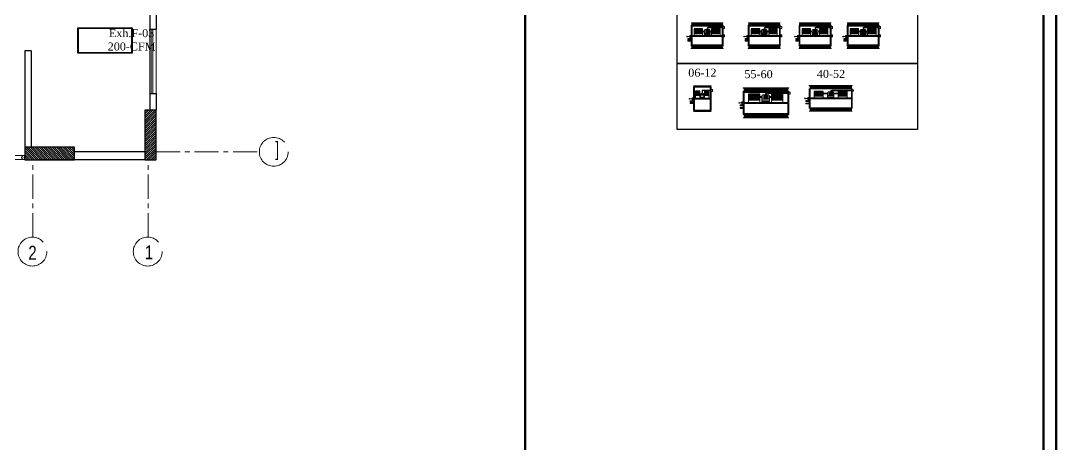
# Model space of a CAD drawing. Extents: x 847 to 949, y 444 to 823.
# Drawn here: x 911.02 to 943.35, y 629.08 to 642.29 of the extents above; entities that cross this region are included whole.
import ezdxf

# ---------------------------------------------------------------- set-up
doc = ezdxf.new("R2010")
doc.units = 0
doc.header["$MEASUREMENT"] = 0
doc.linetypes.add('CENTERX2', pattern=[4, 2.5, -0.5, 0.5, -0.5])
doc.linetypes.add('DASHDOT', pattern=[25.4, 12.7, -6.35, 0, -6.35])
for name, color, linetype in [('01_AC-EQUIP', 206, 'CONTINUOUS'), ('M-DUCT-SA', 5, 'CONTINUOUS'), ('M-EQBMNT', 21, 'CONTINUOUS')]:
    doc.layers.add(name, color=color, linetype=linetype)
for name, color, linetype, lineweight in [('AC-TEXT', 15, 'CONTINUOUS', 30), ('axis', 1, 'CENTERX2', 5), ('Column', 6, 'CONTINUOUS', 25), ('Elevation', 150, 'CONTINUOUS', 18), ('hatch', 252, 'CONTINUOUS', 9), ('txt in circle', 11, 'CONTINUOUS', 13), ('UG-BORDER', 20, 'CONTINUOUS', 80), ('Wall', 5, 'CONTINUOUS', 30), ('WINDOW', 4, 'CONTINUOUS', 5)]:
    doc.layers.add(name, color=color, linetype=linetype, lineweight=lineweight)
doc.styles.add('AC', font='romans.shx', dxfattribs={"height": 0.2})
doc.styles.add('SOSA2', font='SOSA.shx', dxfattribs={"width": 0.8})

# ---------------------------------------------------------------- blocks, each defined once
blk = doc.blocks.new('A$C11ED6BD5')
at = {"layer": 'axis', "color": 0, "ltscale": 0.3}
for p, q in [((0, 0.25), (3.222, 0.25)), ((-3.85, -2.411), (-3.85, 0)), ((-0.25, -2.411), (-0.25, 0))]:
    blk.add_line(p, q, dxfattribs=at)
at = {"layer": 'axis', "color": 0}
for centre in [(3.672, 0.25), (-3.863, -2.861), (-0.263, -2.861)]:
    blk.add_circle(centre, 0.45, dxfattribs=at)
at = {"layer": 'txt in circle', "color": 0, "ltscale": 0.01, "char_height": 0.435, "attachment_point": 5, "style": 'SOSA2'}
for s, insert in [(']', (3.777, 0.278)), ('2', (-3.86, -2.897)), ('1', (-0.222, -2.883))]:
    blk.add_mtext(s, dxfattribs=dict(at, insert=insert))
blk = doc.blocks.new('A$C56630B5C')
at = {"layer": '01_AC-EQUIP', "color": 2, "lineweight": 20}
for p, q in [((0.153, 0.799), (1.153, 0.799)), ((0.153, 0.799), (0.153, 0.796)), ((1.124, 0.796), (0.153, 0.796)), ((0.153, 0.726), (1.153, 0.726)), ((0.153, 0.726), (0.153, 0.723)), ((1.153, 0.723), (0.153, 0.723)), ((0.162, 0.796), (1.153, 0.796)), ((0.162, 0.726), (1.153, 0.726)), ((0.172, 0.793), (0.182, 0.796)), ((0.172, 0.793), (0.182, 0.789)), ((0.172, 0.786), (0.182, 0.789)), ((0.172, 0.786), (0.182, 0.783)), ((0.172, 0.78), (0.182, 0.783)), ((0.172, 0.78), (0.182, 0.777)), ((0.172, 0.774), (0.182, 0.777)), ((0.172, 0.774), (0.182, 0.77)), ((0.172, 0.767), (0.182, 0.77)), ((0.172, 0.767), (0.182, 0.764)), ((0.172, 0.761), (0.182, 0.764)), ((0.172, 0.761), (0.182, 0.758)), ((0.172, 0.755), (0.182, 0.758)), ((0.172, 0.755), (0.182, 0.751)), ((0.172, 0.748), (0.182, 0.751)), ((0.172, 0.748), (0.182, 0.745)), ((0.172, 0.742), (0.182, 0.745)), ((0.172, 0.742), (0.182, 0.739)), ((0.172, 0.736), (0.182, 0.739)), ((0.172, 0.736), (0.182, 0.732)), ((0.172, 0.729), (0.182, 0.732)), ((0.172, 0.729), (0.182, 0.726)), ((0.182, 0.789), (1.124, 0.789)), ((0.182, 0.783), (1.124, 0.783)), ((0.182, 0.777), (1.124, 0.777)), ((0.182, 0.77), (1.124, 0.77)), ((0.182, 0.764), (1.124, 0.764)), ((0.182, 0.758), (1.124, 0.758)), ((0.182, 0.751), (1.124, 0.751)), ((0.182, 0.745), (1.124, 0.745)), ((0.182, 0.739), (1.124, 0.739)), ((0.182, 0.732), (1.124, 0.732)), ((1.134, 0.793), (1.124, 0.796)), ((1.134, 0.793), (1.124, 0.789)), ((1.134, 0.786), (1.124, 0.789)), ((1.134, 0.786), (1.124, 0.783)), ((1.134, 0.78), (1.124, 0.783)), ((1.134, 0.78), (1.124, 0.777)), ((1.134, 0.774), (1.124, 0.777)), ((1.134, 0.774), (1.124, 0.77)), ((1.134, 0.767), (1.124, 0.77)), ((1.134, 0.767), (1.124, 0.764)), ((1.134, 0.761), (1.124, 0.764)), ((1.134, 0.761), (1.124, 0.758)), ((1.134, 0.755), (1.124, 0.758)), ((1.134, 0.755), (1.124, 0.751)), ((1.134, 0.748), (1.124, 0.751)), ((1.134, 0.748), (1.124, 0.745)), ((1.134, 0.742), (1.124, 0.745)), ((1.134, 0.742), (1.124, 0.739)), ((1.134, 0.736), (1.124, 0.739)), ((1.134, 0.736), (1.124, 0.732)), ((1.134, 0.729), (1.124, 0.732)), ((1.134, 0.729), (1.124, 0.726)), ((1.153, 0.796), (1.153, 0.799)), ((1.153, 0.723), (1.153, 0.726)), ((0.153, 0.077), (1.153, 0.077)), ((0.153, 0.077), (0.153, 0.073)), ((1.124, 0.073), (0.153, 0.073)), ((0.153, 0.004), (1.153, 0.004)), ((0.153, 0.004), (0.153, 0)), ((0.162, 0.073), (1.153, 0.073)), ((0.162, 0.004), (1.153, 0.004)), ((0.172, 0.07), (0.182, 0.073)), ((0.172, 0.07), (0.182, 0.067)), ((0.172, 0.064), (0.182, 0.067)), ((0.172, 0.064), (0.182, 0.06)), ((0.172, 0.057), (0.182, 0.06)), ((0.172, 0.057), (0.182, 0.054)), ((0.172, 0.051), (0.182, 0.054)), ((0.172, 0.051), (0.182, 0.048)), ((0.172, 0.045), (0.182, 0.048)), ((0.172, 0.045), (0.182, 0.041)), ((0.172, 0.038), (0.182, 0.041)), ((0.172, 0.038), (0.182, 0.035)), ((0.172, 0.032), (0.182, 0.035)), ((0.172, 0.032), (0.182, 0.029)), ((0.172, 0.026), (0.182, 0.029)), ((0.172, 0.026), (0.182, 0.023)), ((0.172, 0.019), (0.182, 0.023)), ((0.172, 0.019), (0.182, 0.016)), ((0.172, 0.013), (0.182, 0.016)), ((0.172, 0.013), (0.182, 0.01)), ((0.172, 0.007), (0.182, 0.01)), ((0.172, 0.007), (0.182, 0.004)), ((0.182, 0.067), (1.124, 0.067)), ((0.182, 0.06), (1.124, 0.06)), ((0.182, 0.054), (1.124, 0.054)), ((0.182, 0.048), (1.124, 0.048)), ((0.182, 0.041), (1.124, 0.041)), ((0.182, 0.035), (1.124, 0.035)), ((0.182, 0.029), (1.124, 0.029)), ((0.182, 0.023), (1.124, 0.023)), ((0.182, 0.016), (1.124, 0.016)), ((0.182, 0.01), (1.124, 0.01)), ((1.134, 0.07), (1.124, 0.073)), ((1.134, 0.07), (1.124, 0.067)), ((1.134, 0.064), (1.124, 0.067)), ((1.134, 0.064), (1.124, 0.06)), ((1.134, 0.057), (1.124, 0.06)), ((1.134, 0.057), (1.124, 0.054)), ((1.134, 0.051), (1.124, 0.054)), ((1.134, 0.051), (1.124, 0.048)), ((1.134, 0.045), (1.124, 0.048)), ((1.134, 0.045), (1.124, 0.041)), ((1.134, 0.038), (1.124, 0.041)), ((1.134, 0.038), (1.124, 0.035)), ((1.134, 0.032), (1.124, 0.035)), ((1.134, 0.032), (1.124, 0.029)), ((1.134, 0.026), (1.124, 0.029)), ((1.134, 0.026), (1.124, 0.023)), ((1.134, 0.019), (1.124, 0.023)), ((1.134, 0.019), (1.124, 0.016)), ((1.134, 0.013), (1.124, 0.016)), ((1.134, 0.013), (1.124, 0.01)), ((1.134, 0.007), (1.124, 0.01)), ((1.134, 0.007), (1.124, 0.004)), ((1.153, 0.073), (1.153, 0.077)), ((1.153, 0), (1.153, 0.004)), ((1.153, 0), (0.153, 0))]:
    blk.add_line(p, q, dxfattribs=at)
at = {"layer": '01_AC-EQUIP', "color": 1, "lineweight": 20}
for p, q in [((0.153, 0.723), (1.153, 0.723)), ((0.154, 0.709), (0.188, 0.709)), ((0.172, 0.72), (0.172, 0.698)), ((1.123, 0.693), (0.183, 0.693)), ((0.682, 0.663), (1.153, 0.663)), ((0.682, 0.644), (0.682, 0.663)), ((1.153, 0.709), (1.119, 0.709)), ((1.135, 0.72), (1.135, 0.698)), ((1.153, 0.388), (0.153, 0.388)), ((1.123, 0.373), (0.183, 0.373)), ((0.248, 0.403), (0.248, 0.604)), ((0.513, 0.604), (0.248, 0.604)), ((0.513, 0.603), (0.248, 0.603)), ((0.513, 0.601), (0.248, 0.601)), ((0.513, 0.6), (0.248, 0.6)), ((0.513, 0.597), (0.248, 0.597)), ((0.513, 0.595), (0.248, 0.595)), ((0.513, 0.592), (0.248, 0.592)), ((0.513, 0.589), (0.248, 0.589)), ((0.513, 0.586), (0.248, 0.586)), ((0.513, 0.581), (0.248, 0.581)), ((0.513, 0.575), (0.248, 0.575)), ((0.513, 0.569), (0.248, 0.569)), ((0.513, 0.562), (0.248, 0.562)), ((0.513, 0.555), (0.248, 0.555)), ((0.513, 0.547), (0.248, 0.547)), ((0.513, 0.542), (0.248, 0.542)), ((0.513, 0.536), (0.248, 0.536)), ((0.513, 0.528), (0.248, 0.528)), ((0.513, 0.521), (0.248, 0.521)), ((0.513, 0.514), (0.248, 0.514)), ((0.513, 0.502), (0.248, 0.502)), ((0.513, 0.487), (0.248, 0.487)), ((0.513, 0.473), (0.248, 0.473)), ((0.248, 0.454), (0.513, 0.454)), ((0.513, 0.403), (0.513, 0.604)), ((0.513, 0.539), (0.551, 0.539)), ((0.513, 0.52), (0.551, 0.52)), ((0.56, 0.511), (0.56, 0.438)), ((0.56, 0.438), (0.745, 0.438)), ((0.56, 0.427), (0.745, 0.427)), ((0.56, 0.403), (0.56, 0.427)), ((0.714, 0.566), (0.599, 0.566)), ((0.714, 0.546), (0.599, 0.546)), ((0.714, 0.527), (0.599, 0.527)), ((0.714, 0.508), (0.599, 0.508)), ((0.714, 0.488), (0.599, 0.488)), ((0.653, 0.634), (0.653, 0.583)), ((0.672, 0.634), (0.653, 0.634)), ((0.672, 0.634), (0.672, 0.583)), ((0.682, 0.644), (1.153, 0.644)), ((0.745, 0.511), (0.745, 0.438)), ((0.745, 0.403), (0.745, 0.427)), ((0.792, 0.539), (0.755, 0.539)), ((0.792, 0.52), (0.755, 0.52)), ((0.792, 0.403), (0.792, 0.604)), ((0.792, 0.604), (1.058, 0.604)), ((0.792, 0.603), (1.058, 0.603)), ((0.792, 0.601), (1.058, 0.601)), ((0.792, 0.6), (1.058, 0.6)), ((0.792, 0.597), (1.058, 0.597)), ((0.792, 0.595), (1.058, 0.595)), ((0.792, 0.592), (1.058, 0.592)), ((0.792, 0.589), (1.058, 0.589)), ((0.792, 0.586), (1.058, 0.586)), ((0.792, 0.581), (1.058, 0.581)), ((0.792, 0.575), (1.058, 0.575)), ((0.792, 0.569), (1.058, 0.569)), ((0.792, 0.562), (1.058, 0.562)), ((0.792, 0.555), (1.058, 0.555)), ((0.792, 0.547), (1.058, 0.547)), ((0.792, 0.542), (1.058, 0.542)), ((0.792, 0.536), (1.058, 0.536)), ((0.792, 0.528), (1.058, 0.528)), ((0.792, 0.521), (1.058, 0.521)), ((0.792, 0.514), (1.058, 0.514)), ((0.792, 0.502), (1.058, 0.502)), ((0.792, 0.487), (1.058, 0.487)), ((0.792, 0.473), (1.058, 0.473)), ((1.058, 0.454), (0.792, 0.454)), ((1.058, 0.403), (1.058, 0.604)), ((1.153, 0.077), (0.153, 0.077)), ((0.154, 0.094), (0.188, 0.094)), ((0.187, 0.092), (0.156, 0.092)), ((0.171, 0.102), (0.171, 0.082)), ((0.172, 0.083), (0.172, 0.105)), ((1.123, 0.107), (0.183, 0.107)), ((1.153, 0.094), (1.119, 0.094)), ((1.135, 0.083), (1.135, 0.105))]:
    blk.add_line(p, q, dxfattribs=at)
at = {"layer": '01_AC-EQUIP', "color": 4, "lineweight": 20}
blk.add_line((0.025, 0.367), (0.131, 0.367), dxfattribs=at)
at = {"layer": '01_AC-EQUIP', "color": 1, "linetype": 'DASHDOT', "lineweight": 20}
for p, q in [((0.513, 0.547), (0.248, 0.547)), ((0.792, 0.547), (1.058, 0.547))]:
    blk.add_line(p, q, dxfattribs=at)
at = {"layer": '01_AC-EQUIP', "color": 1, "lineweight": 20}
for points in [[(0.153, 0.077), (0.153, 0.723)], [(1.123, 0.403), (0.183, 0.403), (0.183, 0.693)], [(1.123, 0.693), (1.123, 0.663)], [(1.153, 0.726), (1.153, 0.077)], [(0.183, 0.107), (0.183, 0.373)], [(1.123, 0.644), (1.123, 0.403)], [(1.123, 0.373), (1.123, 0.107)]]:
    blk.add_lwpolyline(points, dxfattribs=at)
for points in [[(1.197, 0.62), (1.153, 0.62), (1.153, 0.68), (1.197, 0.68)], [(0.109, 0.398), (0.153, 0.398), (0.153, 0.338), (0.109, 0.338)], [(0.569, 0.548), (0.551, 0.548), (0.551, 0.511), (0.569, 0.511)], [(0.736, 0.548), (0.755, 0.548), (0.755, 0.511), (0.736, 0.511)], [(1.197, 0.418), (1.153, 0.418), (1.153, 0.358), (1.197, 0.358)]]:
    blk.add_lwpolyline(points, close=True, dxfattribs=at)
at = {"layer": '01_AC-EQUIP', "color": 4, "lineweight": 20, "const_width": 0.0252}
blk.add_lwpolyline([(0.027, 0.354, 1), (0.022, 0.379, 1)], format="xyb", close=True, dxfattribs=at)
at = {"layer": '01_AC-EQUIP', "color": 1, "lineweight": 20}
blk.add_lwpolyline([(0.717, 0.583), (0.589, 0.583, 0.414214), (0.569, 0.563), (0.569, 0.496, 0.414214), (0.589, 0.476), (0.717, 0.476, 0.414214), (0.736, 0.496), (0.736, 0.563, 0.414214)], format="xyb", close=True, dxfattribs=at)
at = {"layer": '01_AC-EQUIP', "color": 5, "lineweight": 20}
blk.add_lwpolyline([(0.153, 0.273), (0.153, 0.303), (0.053, 0.303), (0.053, 0.273)], close=True, dxfattribs=at)
at = {"layer": '01_AC-EQUIP', "color": 6, "lineweight": 20}
blk.add_lwpolyline([(0.153, 0.224), (0.153, 0.254), (0.053, 0.254), (0.053, 0.224)], close=True, dxfattribs=at)
at = {"layer": '01_AC-EQUIP', "color": 1, "lineweight": 20}
for centre in [(0.131, 0.367), (1.176, 0.388)]:
    blk.add_circle(centre, 0.00932, dxfattribs=at)
for radius in [0.0291, 0.0097]:
    blk.add_arc((0.682, 0.634), radius, 90.0006, 180.0006, dxfattribs=at)
for centre, major_axis, start_param, end_param in [((0.172, 0.709), (0.0136, 0), -1.570796, 4.712389), ((0.172, 0.709), (0.00775, 0), 3.141593, 9.424778), ((1.135, 0.094), (-0.0136, 0), -1.570796, 4.712389), ((1.135, 0.094), (-0.00775, 0), 3.141593, 9.424778)]:
    blk.add_ellipse(centre, major_axis=major_axis, ratio=0.646018, start_param=start_param, end_param=end_param, dxfattribs=at)
at = {"layer": '01_AC-EQUIP', "color": 1, "lineweight": 20, "extrusion": (0, 0, -1)}
for centre, major_axis, start_param, end_param in [((1.135, 0.709), (-0.0136, 0), -1.570796, 4.712389), ((1.135, 0.709), (-0.00775, 0), 3.141593, 9.424778), ((0.172, 0.094), (0.0136, 0), -1.570796, 4.712389), ((0.171, 0.092), (-0.0124, 0), -1.570796, 4.712389), ((0.172, 0.094), (0.00775, 0), 3.141593, 9.424778), ((0.171, 0.092), (-0.00705, 0), 3.141593, 9.424778)]:
    blk.add_ellipse(centre, major_axis=major_axis, ratio=0.646018, start_param=start_param, end_param=end_param, dxfattribs=at)
at = {"layer": 'M-EQBMNT', "color": 21, "linetype": 'ByBlock', "ltscale": 1.5}
for p, q in [((0.513, 0.604), (0.248, 0.604)), ((0.792, 0.604), (1.058, 0.604))]:
    blk.add_line(p, q, dxfattribs=at)
blk = doc.blocks.new('A$C220E142C')
at = {"layer": '01_AC-EQUIP', "color": 1, "lineweight": 20}
for p, q in [((0.187, 0.745), (0.153, 0.745)), ((0.169, 0.757), (0.169, 0.735)), ((0.427, 0.652), (0.427, 0.568)), ((0.437, 0.652), (0.427, 0.652)), ((0.437, 0.652), (0.437, 0.568)), ((0.441, 0.667), (0.704, 0.667)), ((0.441, 0.657), (0.441, 0.667)), ((0.441, 0.657), (0.704, 0.657)), ((0.706, 0.746), (0.672, 0.746)), ((0.689, 0.757), (0.689, 0.735)), ((0.154, 0.4), (0.704, 0.4)), ((0.184, 0.415), (0.674, 0.415)), ((0.184, 0.385), (0.674, 0.385)), ((0.219, 0.415), (0.219, 0.637)), ((0.355, 0.637), (0.219, 0.637)), ((0.355, 0.636), (0.219, 0.636)), ((0.355, 0.635), (0.219, 0.635)), ((0.355, 0.634), (0.219, 0.634)), ((0.355, 0.633), (0.219, 0.633)), ((0.355, 0.632), (0.219, 0.632)), ((0.355, 0.631), (0.219, 0.631)), ((0.355, 0.629), (0.219, 0.629)), ((0.355, 0.627), (0.219, 0.627)), ((0.355, 0.625), (0.219, 0.625)), ((0.355, 0.622), (0.219, 0.622)), ((0.355, 0.619), (0.219, 0.619)), ((0.355, 0.615), (0.219, 0.615)), ((0.355, 0.611), (0.219, 0.611)), ((0.355, 0.608), (0.219, 0.608)), ((0.355, 0.605), (0.219, 0.605)), ((0.355, 0.602), (0.219, 0.602)), ((0.355, 0.598), (0.219, 0.598)), ((0.355, 0.594), (0.219, 0.594)), ((0.355, 0.59), (0.219, 0.59)), ((0.355, 0.585), (0.219, 0.585)), ((0.355, 0.577), (0.219, 0.577)), ((0.355, 0.57), (0.219, 0.57)), ((0.219, 0.56), (0.355, 0.56)), ((0.219, 0.551), (0.355, 0.551)), ((0.219, 0.541), (0.355, 0.541)), ((0.219, 0.532), (0.355, 0.532)), ((0.219, 0.522), (0.355, 0.522)), ((0.219, 0.513), (0.355, 0.513)), ((0.219, 0.503), (0.355, 0.503)), ((0.355, 0.415), (0.355, 0.637)), ((0.355, 0.546), (0.374, 0.546)), ((0.355, 0.536), (0.374, 0.536)), ((0.379, 0.532), (0.379, 0.45)), ((0.379, 0.45), (0.474, 0.45)), ((0.379, 0.427), (0.474, 0.427)), ((0.379, 0.415), (0.379, 0.427)), ((0.458, 0.56), (0.399, 0.56)), ((0.458, 0.55), (0.399, 0.55)), ((0.458, 0.54), (0.399, 0.54)), ((0.458, 0.53), (0.399, 0.53)), ((0.458, 0.52), (0.399, 0.52)), ((0.474, 0.532), (0.474, 0.45)), ((0.474, 0.415), (0.474, 0.427)), ((0.498, 0.546), (0.479, 0.546)), ((0.498, 0.536), (0.479, 0.536)), ((0.498, 0.415), (0.498, 0.637)), ((0.498, 0.637), (0.634, 0.637)), ((0.498, 0.636), (0.634, 0.636)), ((0.498, 0.635), (0.634, 0.635)), ((0.498, 0.634), (0.634, 0.634)), ((0.498, 0.633), (0.634, 0.633)), ((0.498, 0.632), (0.634, 0.632)), ((0.498, 0.631), (0.634, 0.631)), ((0.498, 0.629), (0.634, 0.629)), ((0.498, 0.627), (0.634, 0.627)), ((0.498, 0.625), (0.634, 0.625)), ((0.498, 0.622), (0.634, 0.622)), ((0.498, 0.619), (0.634, 0.619)), ((0.498, 0.615), (0.634, 0.615)), ((0.498, 0.611), (0.634, 0.611)), ((0.498, 0.608), (0.634, 0.608)), ((0.498, 0.605), (0.634, 0.605)), ((0.498, 0.602), (0.634, 0.602)), ((0.498, 0.598), (0.634, 0.598)), ((0.498, 0.594), (0.634, 0.594)), ((0.498, 0.59), (0.634, 0.59)), ((0.498, 0.585), (0.634, 0.585)), ((0.498, 0.577), (0.634, 0.577)), ((0.498, 0.57), (0.634, 0.57)), ((0.634, 0.56), (0.498, 0.56)), ((0.498, 0.56), (0.634, 0.56)), ((0.498, 0.551), (0.634, 0.551)), ((0.498, 0.541), (0.634, 0.541)), ((0.498, 0.532), (0.634, 0.532)), ((0.498, 0.522), (0.634, 0.522)), ((0.498, 0.513), (0.634, 0.513)), ((0.498, 0.503), (0.634, 0.503)), ((0.634, 0.415), (0.634, 0.637)), ((0.187, 0.059), (0.153, 0.059)), ((0.169, 0.07), (0.169, 0.048)), ((0.706, 0.056), (0.672, 0.056)), ((0.689, 0.068), (0.689, 0.046))]:
    blk.add_line(p, q, dxfattribs=at)
at = {"layer": '01_AC-EQUIP', "color": 2, "lineweight": 20}
for p, q in [((0.154, 0.8), (0.704, 0.8)), ((0.154, 0.8), (0.154, 0.798)), ((0.688, 0.798), (0.154, 0.798)), ((0.154, 0.76), (0.704, 0.76)), ((0.154, 0.76), (0.154, 0.758)), ((0.704, 0.758), (0.154, 0.758)), ((0.159, 0.798), (0.704, 0.798)), ((0.159, 0.76), (0.704, 0.76)), ((0.164, 0.796), (0.169, 0.798)), ((0.164, 0.796), (0.169, 0.795)), ((0.164, 0.793), (0.169, 0.795)), ((0.164, 0.793), (0.169, 0.791)), ((0.164, 0.789), (0.169, 0.791)), ((0.164, 0.789), (0.169, 0.788)), ((0.164, 0.786), (0.169, 0.788)), ((0.164, 0.786), (0.169, 0.784)), ((0.164, 0.782), (0.169, 0.784)), ((0.164, 0.782), (0.169, 0.781)), ((0.164, 0.779), (0.169, 0.781)), ((0.164, 0.779), (0.169, 0.777)), ((0.164, 0.775), (0.169, 0.777)), ((0.164, 0.775), (0.169, 0.774)), ((0.164, 0.772), (0.169, 0.774)), ((0.164, 0.772), (0.169, 0.77)), ((0.164, 0.768), (0.169, 0.77)), ((0.164, 0.768), (0.169, 0.767)), ((0.164, 0.765), (0.169, 0.767)), ((0.164, 0.765), (0.169, 0.763)), ((0.164, 0.762), (0.169, 0.763)), ((0.164, 0.762), (0.169, 0.76)), ((0.169, 0.795), (0.688, 0.795)), ((0.169, 0.791), (0.688, 0.791)), ((0.169, 0.788), (0.688, 0.788)), ((0.169, 0.784), (0.688, 0.784)), ((0.169, 0.781), (0.688, 0.781)), ((0.169, 0.777), (0.688, 0.777)), ((0.169, 0.774), (0.688, 0.774)), ((0.169, 0.77), (0.688, 0.77)), ((0.169, 0.767), (0.688, 0.767)), ((0.169, 0.763), (0.688, 0.763)), ((0.693, 0.796), (0.688, 0.798)), ((0.693, 0.796), (0.688, 0.795)), ((0.693, 0.793), (0.688, 0.795)), ((0.693, 0.793), (0.688, 0.791)), ((0.693, 0.789), (0.688, 0.791)), ((0.693, 0.789), (0.688, 0.788)), ((0.693, 0.786), (0.688, 0.788)), ((0.693, 0.786), (0.688, 0.784)), ((0.693, 0.782), (0.688, 0.784)), ((0.693, 0.782), (0.688, 0.781)), ((0.693, 0.779), (0.688, 0.781)), ((0.693, 0.779), (0.688, 0.777)), ((0.693, 0.775), (0.688, 0.777)), ((0.693, 0.775), (0.688, 0.774)), ((0.693, 0.772), (0.688, 0.774)), ((0.693, 0.772), (0.688, 0.77)), ((0.693, 0.768), (0.688, 0.77)), ((0.693, 0.768), (0.688, 0.767)), ((0.693, 0.765), (0.688, 0.767)), ((0.693, 0.765), (0.688, 0.763)), ((0.693, 0.762), (0.688, 0.763)), ((0.693, 0.762), (0.688, 0.76)), ((0.704, 0.798), (0.704, 0.8)), ((0.704, 0.758), (0.704, 0.76)), ((0.154, 0.042), (0.704, 0.042)), ((0.154, 0.042), (0.154, 0.04)), ((0.688, 0.04), (0.154, 0.04)), ((0.154, 0.002), (0.704, 0.002)), ((0.154, 0.002), (0.154, 0)), ((0.159, 0.04), (0.704, 0.04)), ((0.159, 0.002), (0.704, 0.002)), ((0.164, 0.038), (0.169, 0.04)), ((0.164, 0.038), (0.169, 0.037)), ((0.164, 0.035), (0.169, 0.037)), ((0.164, 0.035), (0.169, 0.033)), ((0.164, 0.032), (0.169, 0.033)), ((0.164, 0.032), (0.169, 0.03)), ((0.164, 0.028), (0.169, 0.03)), ((0.164, 0.028), (0.169, 0.026)), ((0.164, 0.025), (0.169, 0.026)), ((0.164, 0.025), (0.169, 0.023)), ((0.164, 0.021), (0.169, 0.023)), ((0.164, 0.021), (0.169, 0.019)), ((0.164, 0.018), (0.169, 0.019)), ((0.164, 0.018), (0.169, 0.016)), ((0.164, 0.014), (0.169, 0.016)), ((0.164, 0.014), (0.169, 0.012)), ((0.164, 0.011), (0.169, 0.012)), ((0.164, 0.011), (0.169, 0.009)), ((0.164, 0.007), (0.169, 0.009)), ((0.164, 0.007), (0.169, 0.005)), ((0.164, 0.004), (0.169, 0.005)), ((0.164, 0.004), (0.169, 0.002)), ((0.169, 0.037), (0.688, 0.037)), ((0.169, 0.033), (0.688, 0.033)), ((0.169, 0.03), (0.688, 0.03)), ((0.169, 0.026), (0.688, 0.026)), ((0.169, 0.023), (0.688, 0.023)), ((0.169, 0.019), (0.688, 0.019)), ((0.169, 0.016), (0.688, 0.016)), ((0.169, 0.012), (0.688, 0.012)), ((0.169, 0.009), (0.688, 0.009)), ((0.169, 0.005), (0.688, 0.005)), ((0.693, 0.038), (0.688, 0.04)), ((0.693, 0.038), (0.688, 0.037)), ((0.693, 0.035), (0.688, 0.037)), ((0.693, 0.035), (0.688, 0.033)), ((0.693, 0.032), (0.688, 0.033)), ((0.693, 0.032), (0.688, 0.03)), ((0.693, 0.028), (0.688, 0.03)), ((0.693, 0.028), (0.688, 0.026)), ((0.693, 0.025), (0.688, 0.026)), ((0.693, 0.025), (0.688, 0.023)), ((0.693, 0.021), (0.688, 0.023)), ((0.693, 0.021), (0.688, 0.019)), ((0.693, 0.018), (0.688, 0.019)), ((0.693, 0.018), (0.688, 0.016)), ((0.693, 0.014), (0.688, 0.016)), ((0.693, 0.014), (0.688, 0.012)), ((0.693, 0.011), (0.688, 0.012)), ((0.693, 0.011), (0.688, 0.009)), ((0.693, 0.007), (0.688, 0.009)), ((0.693, 0.007), (0.688, 0.005)), ((0.693, 0.004), (0.688, 0.005)), ((0.693, 0.004), (0.688, 0.002)), ((0.704, 0.04), (0.704, 0.042)), ((0.704, 0), (0.704, 0.002)), ((0.704, 0), (0.154, 0))]:
    blk.add_line(p, q, dxfattribs=at)
at = {"layer": '01_AC-EQUIP', "color": 4, "lineweight": 20}
blk.add_line((0.025, 0.399), (0.131, 0.399), dxfattribs=at)
at = {"layer": '01_AC-EQUIP', "color": 1, "linetype": 'DASHDOT', "lineweight": 20}
for p, q in [((0.355, 0.608), (0.219, 0.608)), ((0.498, 0.608), (0.634, 0.608))]:
    blk.add_line(p, q, dxfattribs=at)
at = {"layer": '01_AC-EQUIP', "color": 1, "lineweight": 20}
for points in [[(0.154, 0.04), (0.154, 0.76)], [(0.184, 0.415), (0.184, 0.758)], [(0.674, 0.758), (0.674, 0.667)], [(0.674, 0.657), (0.674, 0.415)], [(0.704, 0.76), (0.704, 0.04)], [(0.184, 0.042), (0.184, 0.385)], [(0.674, 0.385), (0.674, 0.042)]]:
    blk.add_lwpolyline(points, dxfattribs=at)
for points in [[(0.748, 0.632), (0.704, 0.632), (0.704, 0.692), (0.748, 0.692)], [(0.11, 0.43), (0.154, 0.43), (0.154, 0.37), (0.11, 0.37)], [(0.384, 0.551), (0.374, 0.551), (0.374, 0.532), (0.384, 0.532)], [(0.469, 0.551), (0.479, 0.551), (0.479, 0.532), (0.469, 0.532)]]:
    blk.add_lwpolyline(points, close=True, dxfattribs=at)
at = {"layer": '01_AC-EQUIP', "color": 4, "lineweight": 20, "const_width": 0.0252}
blk.add_lwpolyline([(0.028, 0.387, 1), (0.022, 0.411, 1)], format="xyb", close=True, dxfattribs=at)
at = {"layer": '01_AC-EQUIP', "color": 5, "lineweight": 20}
blk.add_lwpolyline([(0.154, 0.306), (0.154, 0.336), (0.054, 0.336), (0.054, 0.306)], close=True, dxfattribs=at)
at = {"layer": '01_AC-EQUIP', "color": 1, "lineweight": 20}
blk.add_lwpolyline([(0.459, 0.568), (0.394, 0.568, 0.414214), (0.384, 0.558), (0.384, 0.524, 0.414214), (0.394, 0.514), (0.459, 0.514, 0.414214), (0.469, 0.524), (0.469, 0.558, 0.414214)], format="xyb", close=True, dxfattribs=at)
at = {"layer": '01_AC-EQUIP', "color": 6, "lineweight": 20}
blk.add_lwpolyline([(0.154, 0.256), (0.154, 0.286), (0.054, 0.286), (0.054, 0.256)], close=True, dxfattribs=at)
at = {"layer": '01_AC-EQUIP', "color": 1, "lineweight": 20}
blk.add_circle((0.131, 0.399), 0.00932, dxfattribs=at)
for radius in [0.0149, 0.00497]:
    blk.add_arc((0.441, 0.652), radius, 90.0006, 180.0006, dxfattribs=at)
at = {"layer": '01_AC-EQUIP', "color": 1, "lineweight": 20, "extrusion": (0, 0, -1)}
for centre, major_axis, start_param, end_param in [((0.169, 0.745), (-0.0136, 0), -1.570796, 4.712389), ((0.169, 0.745), (-0.00775, 0), 3.141593, 9.424778), ((0.689, 0.746), (-0.0136, 0), -1.570796, 4.712389), ((0.689, 0.746), (-0.00775, 0), 3.141593, 9.424778), ((0.169, 0.059), (-0.0136, 0), -1.570796, 4.712389), ((0.169, 0.059), (-0.00775, 0), 3.141593, 9.424778), ((0.689, 0.056), (-0.0136, 0), -1.570796, 4.712389), ((0.689, 0.056), (-0.00775, 0), 3.141593, 9.424778)]:
    blk.add_ellipse(centre, major_axis=major_axis, ratio=0.646018, start_param=start_param, end_param=end_param, dxfattribs=at)
at = {"layer": 'M-EQBMNT', "color": 21, "linetype": 'ByBlock', "ltscale": 1.5}
for p, q in [((0.355, 0.637), (0.219, 0.637)), ((0.498, 0.637), (0.634, 0.637))]:
    blk.add_line(p, q, dxfattribs=at)
blk = doc.blocks.new('A$C0F5A1675')
at = {"layer": '01_AC-EQUIP', "color": 2, "lineweight": 20}
for p, q in [((0.153, 0.933), (1.578, 0.933)), ((0.153, 0.933), (0.153, 0.928)), ((1.537, 0.928), (0.153, 0.928)), ((0.153, 0.829), (1.578, 0.829)), ((0.153, 0.829), (0.153, 0.824)), ((1.578, 0.824), (0.153, 0.824)), ((0.166, 0.928), (1.578, 0.928)), ((0.166, 0.829), (1.578, 0.829)), ((0.18, 0.923), (0.194, 0.928)), ((0.18, 0.923), (0.194, 0.919)), ((0.18, 0.914), (0.194, 0.919)), ((0.18, 0.914), (0.194, 0.91)), ((0.18, 0.905), (0.194, 0.91)), ((0.18, 0.905), (0.194, 0.901)), ((0.18, 0.896), (0.194, 0.901)), ((0.18, 0.896), (0.194, 0.892)), ((0.18, 0.887), (0.194, 0.892)), ((0.18, 0.887), (0.194, 0.883)), ((0.18, 0.878), (0.194, 0.883)), ((0.18, 0.878), (0.194, 0.874)), ((0.18, 0.869), (0.194, 0.874)), ((0.18, 0.869), (0.194, 0.865)), ((0.18, 0.86), (0.194, 0.865)), ((0.18, 0.86), (0.194, 0.856)), ((0.18, 0.851), (0.194, 0.856)), ((0.18, 0.851), (0.194, 0.847)), ((0.18, 0.842), (0.194, 0.847)), ((0.18, 0.842), (0.194, 0.838)), ((0.18, 0.833), (0.194, 0.838)), ((0.18, 0.833), (0.194, 0.829)), ((0.194, 0.919), (1.537, 0.919)), ((0.194, 0.91), (1.537, 0.91)), ((0.194, 0.901), (1.537, 0.901)), ((0.194, 0.892), (1.537, 0.892)), ((0.194, 0.883), (1.537, 0.883)), ((0.194, 0.874), (1.537, 0.874)), ((0.194, 0.865), (1.537, 0.865)), ((0.194, 0.856), (1.537, 0.856)), ((0.194, 0.847), (1.537, 0.847)), ((0.194, 0.838), (1.537, 0.838)), ((1.551, 0.923), (1.537, 0.928)), ((1.551, 0.923), (1.537, 0.919)), ((1.551, 0.914), (1.537, 0.919)), ((1.551, 0.914), (1.537, 0.91)), ((1.551, 0.905), (1.537, 0.91)), ((1.551, 0.905), (1.537, 0.901)), ((1.551, 0.896), (1.537, 0.901)), ((1.551, 0.896), (1.537, 0.892)), ((1.551, 0.887), (1.537, 0.892)), ((1.551, 0.887), (1.537, 0.883)), ((1.551, 0.878), (1.537, 0.883)), ((1.551, 0.878), (1.537, 0.874)), ((1.551, 0.869), (1.537, 0.874)), ((1.551, 0.869), (1.537, 0.865)), ((1.551, 0.86), (1.537, 0.865)), ((1.551, 0.86), (1.537, 0.856)), ((1.551, 0.851), (1.537, 0.856)), ((1.551, 0.851), (1.537, 0.847)), ((1.551, 0.842), (1.537, 0.847)), ((1.551, 0.842), (1.537, 0.838)), ((1.551, 0.833), (1.537, 0.838)), ((1.551, 0.833), (1.537, 0.829)), ((1.578, 0.928), (1.578, 0.933)), ((1.578, 0.824), (1.578, 0.829)), ((0.153, 0.109), (1.578, 0.109)), ((0.153, 0.109), (0.153, 0.104)), ((1.537, 0.104), (0.153, 0.104)), ((0.153, 0.005), (1.578, 0.005)), ((0.153, 0.005), (0.153, 0)), ((0.166, 0.104), (1.578, 0.104)), ((0.166, 0.005), (1.578, 0.005)), ((0.18, 0.1), (0.194, 0.104)), ((0.18, 0.1), (0.194, 0.095)), ((0.18, 0.091), (0.194, 0.095)), ((0.18, 0.091), (0.194, 0.086)), ((0.18, 0.082), (0.194, 0.086)), ((0.18, 0.082), (0.194, 0.077)), ((0.18, 0.073), (0.194, 0.077)), ((0.18, 0.073), (0.194, 0.068)), ((0.18, 0.064), (0.194, 0.068)), ((0.18, 0.064), (0.194, 0.059)), ((0.18, 0.055), (0.194, 0.059)), ((0.18, 0.055), (0.194, 0.05)), ((0.18, 0.046), (0.194, 0.05)), ((0.18, 0.046), (0.194, 0.041)), ((0.18, 0.037), (0.194, 0.041)), ((0.18, 0.037), (0.194, 0.032)), ((0.18, 0.028), (0.194, 0.032)), ((0.18, 0.028), (0.194, 0.023)), ((0.18, 0.019), (0.194, 0.023)), ((0.18, 0.019), (0.194, 0.014)), ((0.18, 0.01), (0.194, 0.014)), ((0.18, 0.01), (0.194, 0.005)), ((0.194, 0.095), (1.537, 0.095)), ((0.194, 0.086), (1.537, 0.086)), ((0.194, 0.077), (1.537, 0.077)), ((0.194, 0.068), (1.537, 0.068)), ((0.194, 0.059), (1.537, 0.059)), ((0.194, 0.05), (1.537, 0.05)), ((0.194, 0.041), (1.537, 0.041)), ((0.194, 0.032), (1.537, 0.032)), ((0.194, 0.023), (1.537, 0.023)), ((0.194, 0.014), (1.537, 0.014)), ((1.551, 0.1), (1.537, 0.104)), ((1.551, 0.1), (1.537, 0.095)), ((1.551, 0.091), (1.537, 0.095)), ((1.551, 0.091), (1.537, 0.086)), ((1.551, 0.082), (1.537, 0.086)), ((1.551, 0.082), (1.537, 0.077)), ((1.551, 0.073), (1.537, 0.077)), ((1.551, 0.073), (1.537, 0.068)), ((1.551, 0.064), (1.537, 0.068)), ((1.551, 0.064), (1.537, 0.059)), ((1.551, 0.055), (1.537, 0.059)), ((1.551, 0.055), (1.537, 0.05)), ((1.551, 0.046), (1.537, 0.05)), ((1.551, 0.046), (1.537, 0.041)), ((1.551, 0.037), (1.537, 0.041)), ((1.551, 0.037), (1.537, 0.032)), ((1.551, 0.028), (1.537, 0.032)), ((1.551, 0.028), (1.537, 0.023)), ((1.551, 0.019), (1.537, 0.023)), ((1.551, 0.019), (1.537, 0.014)), ((1.551, 0.01), (1.537, 0.014)), ((1.551, 0.01), (1.537, 0.005)), ((1.578, 0.104), (1.578, 0.109)), ((1.578, 0), (1.578, 0.005)), ((1.578, 0), (0.153, 0))]:
    blk.add_line(p, q, dxfattribs=at)
at = {"layer": '01_AC-EQUIP', "color": 1, "lineweight": 20}
for p, q in [((0.153, 0.811), (0.187, 0.811)), ((0.171, 0.822), (0.171, 0.8)), ((1.548, 0.794), (0.183, 0.794)), ((0.318, 0.482), (0.318, 0.737)), ((0.669, 0.734), (0.318, 0.734)), ((0.669, 0.731), (0.318, 0.731)), ((0.669, 0.727), (0.318, 0.727)), ((0.669, 0.722), (0.318, 0.722)), ((0.669, 0.716), (0.318, 0.716)), ((0.669, 0.709), (0.318, 0.709)), ((0.669, 0.7), (0.318, 0.7)), ((0.669, 0.691), (0.318, 0.691)), ((0.669, 0.681), (0.318, 0.681)), ((0.669, 0.671), (0.318, 0.671)), ((0.669, 0.665), (0.318, 0.665)), ((0.669, 0.656), (0.318, 0.656)), ((0.669, 0.647), (0.318, 0.647)), ((0.669, 0.482), (0.669, 0.737)), ((0.669, 0.661), (0.719, 0.661)), ((0.933, 0.696), (0.783, 0.696)), ((0.933, 0.67), (0.783, 0.67)), ((0.853, 0.743), (0.853, 0.718)), ((0.879, 0.743), (0.853, 0.743)), ((0.879, 0.743), (0.879, 0.718)), ((0.891, 0.782), (1.578, 0.782)), ((0.891, 0.756), (0.891, 0.782)), ((0.891, 0.756), (1.578, 0.756)), ((1.037, 0.661), (0.987, 0.661)), ((1.037, 0.482), (1.037, 0.737)), ((1.037, 0.734), (1.388, 0.734)), ((1.037, 0.731), (1.388, 0.731)), ((1.037, 0.727), (1.388, 0.727)), ((1.037, 0.722), (1.388, 0.722)), ((1.037, 0.716), (1.388, 0.716)), ((1.037, 0.709), (1.388, 0.709)), ((1.037, 0.7), (1.388, 0.7)), ((1.037, 0.691), (1.388, 0.691)), ((1.037, 0.681), (1.388, 0.681)), ((1.037, 0.671), (1.388, 0.671)), ((1.037, 0.665), (1.388, 0.665)), ((1.037, 0.656), (1.388, 0.656)), ((1.037, 0.647), (1.388, 0.647)), ((1.388, 0.482), (1.388, 0.737)), ((1.578, 0.811), (1.544, 0.811)), ((1.561, 0.822), (1.561, 0.8)), ((0.183, 0.482), (1.548, 0.482)), ((0.183, 0.452), (1.548, 0.452)), ((0.669, 0.637), (0.318, 0.637)), ((0.669, 0.627), (0.318, 0.627)), ((0.669, 0.612), (0.318, 0.612)), ((0.669, 0.593), (0.318, 0.593)), ((0.669, 0.573), (0.318, 0.573)), ((0.318, 0.549), (0.669, 0.549)), ((0.669, 0.635), (0.719, 0.635)), ((0.731, 0.624), (0.731, 0.528)), ((0.731, 0.528), (0.975, 0.528)), ((0.731, 0.513), (0.975, 0.513)), ((0.731, 0.482), (0.731, 0.513)), ((0.933, 0.645), (0.783, 0.645)), ((0.933, 0.619), (0.783, 0.619)), ((0.933, 0.594), (0.783, 0.594)), ((0.975, 0.624), (0.975, 0.528)), ((0.975, 0.482), (0.975, 0.513)), ((1.037, 0.635), (0.987, 0.635)), ((1.037, 0.637), (1.388, 0.637)), ((1.037, 0.627), (1.388, 0.627)), ((1.037, 0.612), (1.388, 0.612)), ((1.037, 0.593), (1.388, 0.593)), ((1.037, 0.573), (1.388, 0.573)), ((1.388, 0.549), (1.037, 0.549)), ((0.153, 0.126), (0.187, 0.126)), ((0.171, 0.137), (0.171, 0.115)), ((1.548, 0.139), (0.183, 0.139)), ((1.578, 0.126), (1.544, 0.126)), ((1.561, 0.137), (1.561, 0.115))]:
    blk.add_line(p, q, dxfattribs=at)
at = {"layer": '01_AC-EQUIP', "color": 1, "linetype": 'DASHDOT', "lineweight": 20}
for p, q in [((0.669, 0.671), (0.318, 0.671)), ((1.037, 0.671), (1.388, 0.671))]:
    blk.add_line(p, q, dxfattribs=at)
at = {"layer": '01_AC-EQUIP', "color": 4, "lineweight": 20}
blk.add_line((0.025, 0.466), (0.131, 0.466), dxfattribs=at)
at = {"layer": '01_AC-EQUIP', "color": 1, "lineweight": 20}
for points in [[(0.153, 0.104), (0.153, 0.829)], [(0.183, 0.482), (0.183, 0.794)], [(1.548, 0.794), (1.548, 0.782)], [(1.548, 0.756), (1.548, 0.482)], [(1.578, 0.829), (1.578, 0.104)], [(0.183, 0.139), (0.183, 0.452)], [(1.548, 0.452), (1.548, 0.139)]]:
    blk.add_lwpolyline(points, dxfattribs=at)
for points in [[(0.743, 0.672), (0.719, 0.672), (0.719, 0.624), (0.743, 0.624)], [(0.963, 0.672), (0.987, 0.672), (0.987, 0.624), (0.963, 0.624)], [(1.622, 0.74), (1.578, 0.74), (1.578, 0.8), (1.622, 0.8)], [(0.109, 0.497), (0.153, 0.497), (0.153, 0.437), (0.109, 0.437)]]:
    blk.add_lwpolyline(points, close=True, dxfattribs=at)
blk.add_lwpolyline([(0.938, 0.718), (0.769, 0.718, 0.414214), (0.743, 0.693), (0.743, 0.604, 0.414214), (0.769, 0.578), (0.938, 0.578, 0.414214), (0.963, 0.604), (0.963, 0.693, 0.414214)], format="xyb", close=True, dxfattribs=at)
at = {"layer": '01_AC-EQUIP', "color": 4, "lineweight": 20, "const_width": 0.0252}
blk.add_lwpolyline([(0.027, 0.453, 1), (0.022, 0.478, 1)], format="xyb", close=True, dxfattribs=at)
at = {"layer": '01_AC-EQUIP', "color": 5, "lineweight": 20}
blk.add_lwpolyline([(0.153, 0.372), (0.153, 0.402), (0.053, 0.402), (0.053, 0.372)], close=True, dxfattribs=at)
at = {"layer": '01_AC-EQUIP', "color": 6, "lineweight": 20}
blk.add_lwpolyline([(0.153, 0.293), (0.153, 0.323), (0.053, 0.323), (0.053, 0.293)], close=True, dxfattribs=at)
at = {"layer": '01_AC-EQUIP', "color": 1, "lineweight": 20}
blk.add_circle((0.131, 0.466), 0.00932, dxfattribs=at)
for radius in [0.0384, 0.0128]:
    blk.add_arc((0.891, 0.743), radius, 90.0006, 180.0006, dxfattribs=at)
for centre, major_axis, start_param, end_param in [((0.171, 0.811), (0.0136, 0), -1.570796, 4.712389), ((0.171, 0.811), (0.00775, 0), 3.141593, 9.424778), ((0.171, 0.126), (0.0136, 0), -1.570796, 4.712389), ((0.171, 0.126), (0.00775, 0), 3.141593, 9.424778)]:
    blk.add_ellipse(centre, major_axis=major_axis, ratio=0.646018, start_param=start_param, end_param=end_param, dxfattribs=at)
at = {"layer": '01_AC-EQUIP', "color": 1, "lineweight": 20, "extrusion": (0, 0, -1)}
for centre, major_axis, start_param, end_param in [((1.561, 0.811), (-0.0136, 0), -1.570796, 4.712389), ((1.561, 0.811), (-0.00775, 0), 3.141593, 9.424778), ((1.561, 0.126), (-0.0136, 0), -1.570796, 4.712389), ((1.561, 0.126), (-0.00775, 0), 3.141593, 9.424778)]:
    blk.add_ellipse(centre, major_axis=major_axis, ratio=0.646018, start_param=start_param, end_param=end_param, dxfattribs=at)
at = {"layer": 'M-EQBMNT', "color": 21, "linetype": 'ByBlock', "ltscale": 1.5}
for p, q in [((0.669, 0.737), (0.318, 0.737)), ((1.037, 0.737), (1.388, 0.737))]:
    blk.add_line(p, q, dxfattribs=at)
blk = doc.blocks.new('A$C7D155406')
at = {"layer": '01_AC-EQUIP', "color": 2, "lineweight": 20}
for p, q in [((0.154, 0.8), (1.504, 0.8)), ((0.154, 0.8), (0.154, 0.795)), ((1.464, 0.795), (0.154, 0.795)), ((0.154, 0.701), (1.504, 0.701)), ((0.154, 0.701), (0.154, 0.696)), ((1.504, 0.696), (0.154, 0.696)), ((0.166, 0.795), (1.504, 0.795)), ((0.166, 0.701), (1.504, 0.701)), ((0.179, 0.791), (0.193, 0.795)), ((0.179, 0.791), (0.193, 0.787)), ((0.179, 0.782), (0.193, 0.787)), ((0.179, 0.782), (0.193, 0.778)), ((0.179, 0.774), (0.193, 0.778)), ((0.179, 0.774), (0.193, 0.77)), ((0.179, 0.765), (0.193, 0.77)), ((0.179, 0.765), (0.193, 0.761)), ((0.179, 0.757), (0.193, 0.761)), ((0.179, 0.757), (0.193, 0.753)), ((0.179, 0.748), (0.193, 0.753)), ((0.179, 0.748), (0.193, 0.744)), ((0.179, 0.74), (0.193, 0.744)), ((0.179, 0.74), (0.193, 0.735)), ((0.179, 0.731), (0.193, 0.735)), ((0.179, 0.731), (0.193, 0.727)), ((0.179, 0.723), (0.193, 0.727)), ((0.179, 0.723), (0.193, 0.718)), ((0.179, 0.714), (0.193, 0.718)), ((0.179, 0.714), (0.193, 0.71)), ((0.179, 0.706), (0.193, 0.71)), ((0.179, 0.706), (0.193, 0.701)), ((0.193, 0.787), (1.464, 0.787)), ((0.193, 0.778), (1.464, 0.778)), ((0.193, 0.77), (1.464, 0.77)), ((0.193, 0.761), (1.464, 0.761)), ((0.193, 0.753), (1.464, 0.753)), ((0.193, 0.744), (1.464, 0.744)), ((0.193, 0.735), (1.464, 0.735)), ((0.193, 0.727), (1.464, 0.727)), ((0.193, 0.718), (1.464, 0.718)), ((0.193, 0.71), (1.464, 0.71)), ((1.478, 0.791), (1.464, 0.795)), ((1.478, 0.791), (1.464, 0.787)), ((1.478, 0.782), (1.464, 0.787)), ((1.478, 0.782), (1.464, 0.778)), ((1.478, 0.774), (1.464, 0.778)), ((1.478, 0.774), (1.464, 0.77)), ((1.478, 0.765), (1.464, 0.77)), ((1.478, 0.765), (1.464, 0.761)), ((1.478, 0.757), (1.464, 0.761)), ((1.478, 0.757), (1.464, 0.753)), ((1.478, 0.748), (1.464, 0.753)), ((1.478, 0.748), (1.464, 0.744)), ((1.478, 0.74), (1.464, 0.744)), ((1.478, 0.74), (1.464, 0.735)), ((1.478, 0.731), (1.464, 0.735)), ((1.478, 0.731), (1.464, 0.727)), ((1.478, 0.723), (1.464, 0.727)), ((1.478, 0.723), (1.464, 0.718)), ((1.478, 0.714), (1.464, 0.718)), ((1.478, 0.714), (1.464, 0.71)), ((1.478, 0.706), (1.464, 0.71)), ((1.478, 0.706), (1.464, 0.701)), ((1.504, 0.795), (1.504, 0.8)), ((1.504, 0.696), (1.504, 0.701)), ((0.154, 0.104), (1.504, 0.104)), ((0.154, 0.104), (0.154, 0.099)), ((1.464, 0.099), (0.154, 0.099)), ((0.154, 0.005), (1.504, 0.005)), ((0.154, 0.005), (0.154, 0)), ((0.166, 0.099), (1.504, 0.099)), ((0.166, 0.005), (1.504, 0.005)), ((0.179, 0.094), (0.193, 0.099)), ((0.179, 0.094), (0.193, 0.09)), ((0.179, 0.086), (0.193, 0.09)), ((0.179, 0.086), (0.193, 0.082)), ((0.179, 0.077), (0.193, 0.082)), ((0.179, 0.077), (0.193, 0.073)), ((0.179, 0.069), (0.193, 0.073)), ((0.179, 0.069), (0.193, 0.065)), ((0.179, 0.06), (0.193, 0.065)), ((0.179, 0.06), (0.193, 0.056)), ((0.179, 0.052), (0.193, 0.056)), ((0.179, 0.052), (0.193, 0.047)), ((0.179, 0.043), (0.193, 0.047)), ((0.179, 0.043), (0.193, 0.039)), ((0.179, 0.035), (0.193, 0.039)), ((0.179, 0.035), (0.193, 0.03)), ((0.179, 0.026), (0.193, 0.03)), ((0.179, 0.026), (0.193, 0.022)), ((0.179, 0.018), (0.193, 0.022)), ((0.179, 0.018), (0.193, 0.013)), ((0.179, 0.009), (0.193, 0.013)), ((0.179, 0.009), (0.193, 0.005)), ((0.193, 0.09), (1.464, 0.09)), ((0.193, 0.082), (1.464, 0.082)), ((0.193, 0.073), (1.464, 0.073)), ((0.193, 0.065), (1.464, 0.065)), ((0.193, 0.056), (1.464, 0.056)), ((0.193, 0.047), (1.464, 0.047)), ((0.193, 0.039), (1.464, 0.039)), ((0.193, 0.03), (1.464, 0.03)), ((0.193, 0.022), (1.464, 0.022)), ((0.193, 0.013), (1.464, 0.013)), ((1.478, 0.094), (1.464, 0.099)), ((1.478, 0.094), (1.464, 0.09)), ((1.478, 0.086), (1.464, 0.09)), ((1.478, 0.086), (1.464, 0.082)), ((1.478, 0.077), (1.464, 0.082)), ((1.478, 0.077), (1.464, 0.073)), ((1.478, 0.069), (1.464, 0.073)), ((1.478, 0.069), (1.464, 0.065)), ((1.478, 0.06), (1.464, 0.065)), ((1.478, 0.06), (1.464, 0.056)), ((1.478, 0.052), (1.464, 0.056)), ((1.478, 0.052), (1.464, 0.047)), ((1.478, 0.043), (1.464, 0.047)), ((1.478, 0.043), (1.464, 0.039)), ((1.478, 0.035), (1.464, 0.039)), ((1.478, 0.035), (1.464, 0.03)), ((1.478, 0.026), (1.464, 0.03)), ((1.478, 0.026), (1.464, 0.022)), ((1.478, 0.018), (1.464, 0.022)), ((1.478, 0.018), (1.464, 0.013)), ((1.478, 0.009), (1.464, 0.013)), ((1.478, 0.009), (1.464, 0.005)), ((1.504, 0.099), (1.504, 0.104)), ((1.504, 0), (1.504, 0.005)), ((1.504, 0), (0.154, 0))]:
    blk.add_line(p, q, dxfattribs=at)
at = {"layer": '01_AC-EQUIP', "color": 1, "lineweight": 20}
for p, q in [((0.155, 0.686), (0.182, 0.686)), ((0.169, 0.695), (0.169, 0.677)), ((0.859, 0.655), (1.504, 0.655)), ((0.859, 0.635), (0.859, 0.655)), ((1.502, 0.686), (1.475, 0.686)), ((1.488, 0.695), (1.488, 0.677)), ((1.504, 0.4), (0.154, 0.4)), ((1.474, 0.415), (0.184, 0.415)), ((1.474, 0.385), (0.184, 0.385)), ((0.313, 0.415), (0.313, 0.62)), ((0.594, 0.617), (0.313, 0.617)), ((0.594, 0.615), (0.313, 0.615)), ((0.594, 0.611), (0.313, 0.611)), ((0.594, 0.608), (0.313, 0.608)), ((0.594, 0.602), (0.313, 0.602)), ((0.594, 0.597), (0.313, 0.597)), ((0.594, 0.59), (0.313, 0.59)), ((0.594, 0.582), (0.313, 0.582)), ((0.594, 0.575), (0.313, 0.575)), ((0.594, 0.567), (0.313, 0.567)), ((0.594, 0.561), (0.313, 0.561)), ((0.594, 0.555), (0.313, 0.555)), ((0.594, 0.547), (0.313, 0.547)), ((0.594, 0.539), (0.313, 0.539)), ((0.594, 0.532), (0.313, 0.532)), ((0.594, 0.519), (0.313, 0.519)), ((0.594, 0.504), (0.313, 0.504)), ((0.594, 0.488), (0.313, 0.488)), ((0.313, 0.469), (0.594, 0.469)), ((0.594, 0.415), (0.594, 0.62)), ((0.594, 0.559), (0.721, 0.559)), ((0.594, 0.538), (0.721, 0.538)), ((0.731, 0.529), (0.731, 0.452)), ((0.731, 0.452), (0.926, 0.452)), ((0.731, 0.44), (0.926, 0.44)), ((0.731, 0.415), (0.731, 0.44)), ((0.893, 0.587), (0.772, 0.587)), ((0.893, 0.566), (0.772, 0.566)), ((0.893, 0.546), (0.772, 0.546)), ((0.893, 0.525), (0.772, 0.525)), ((0.893, 0.505), (0.772, 0.505)), ((0.829, 0.624), (0.829, 0.604)), ((0.849, 0.624), (0.829, 0.624)), ((0.849, 0.624), (0.849, 0.604)), ((0.859, 0.635), (1.504, 0.635)), ((0.926, 0.529), (0.926, 0.452)), ((0.926, 0.415), (0.926, 0.44)), ((1.063, 0.559), (0.936, 0.559)), ((1.063, 0.538), (0.936, 0.538)), ((1.063, 0.415), (1.063, 0.62)), ((1.063, 0.617), (1.344, 0.617)), ((1.063, 0.615), (1.344, 0.615)), ((1.063, 0.611), (1.344, 0.611)), ((1.063, 0.608), (1.344, 0.608)), ((1.063, 0.602), (1.344, 0.602)), ((1.063, 0.597), (1.344, 0.597)), ((1.063, 0.59), (1.344, 0.59)), ((1.063, 0.582), (1.344, 0.582)), ((1.063, 0.575), (1.344, 0.575)), ((1.063, 0.567), (1.344, 0.567)), ((1.063, 0.561), (1.344, 0.561)), ((1.063, 0.555), (1.344, 0.555)), ((1.063, 0.547), (1.344, 0.547)), ((1.063, 0.539), (1.344, 0.539)), ((1.063, 0.532), (1.344, 0.532)), ((1.063, 0.519), (1.344, 0.519)), ((1.063, 0.504), (1.344, 0.504)), ((1.063, 0.488), (1.344, 0.488)), ((1.344, 0.469), (1.063, 0.469)), ((1.344, 0.415), (1.344, 0.62)), ((0.155, 0.114), (0.182, 0.114)), ((0.169, 0.105), (0.169, 0.123)), ((1.502, 0.114), (1.475, 0.114)), ((1.488, 0.105), (1.488, 0.123))]:
    blk.add_line(p, q, dxfattribs=at)
at = {"layer": '01_AC-EQUIP', "color": 4, "lineweight": 20}
blk.add_line((0.025, 0.399), (0.131, 0.399), dxfattribs=at)
at = {"layer": '01_AC-EQUIP', "color": 1, "linetype": 'DASHDOT', "lineweight": 20}
for p, q in [((0.594, 0.567), (0.313, 0.567)), ((1.063, 0.567), (1.344, 0.567))]:
    blk.add_line(p, q, dxfattribs=at)
at = {"layer": '01_AC-EQUIP', "color": 1, "lineweight": 20}
for points in [[(0.154, 0.099), (0.154, 0.701)], [(0.184, 0.415), (0.184, 0.77), (1.474, 0.77), (1.474, 0.655)], [(1.504, 0.701), (1.504, 0.099)], [(0.184, 0.104), (0.184, 0.385)], [(1.474, 0.635), (1.474, 0.415)], [(1.474, 0.385), (1.474, 0.104)]]:
    blk.add_lwpolyline(points, dxfattribs=at)
for points in [[(1.539, 0.622), (1.504, 0.622), (1.504, 0.67), (1.539, 0.67)], [(0.11, 0.43), (0.154, 0.43), (0.154, 0.37), (0.11, 0.37)], [(0.74, 0.568), (0.721, 0.568), (0.721, 0.529), (0.74, 0.529)], [(0.917, 0.568), (0.936, 0.568), (0.936, 0.529), (0.917, 0.529)]]:
    blk.add_lwpolyline(points, close=True, dxfattribs=at)
at = {"layer": '01_AC-EQUIP', "color": 4, "lineweight": 20, "const_width": 0.0252}
blk.add_lwpolyline([(0.028, 0.387, 1), (0.022, 0.411, 1)], format="xyb", close=True, dxfattribs=at)
at = {"layer": '01_AC-EQUIP', "color": 5, "lineweight": 20}
blk.add_lwpolyline([(0.154, 0.306), (0.154, 0.336), (0.054, 0.336), (0.054, 0.306)], close=True, dxfattribs=at)
at = {"layer": '01_AC-EQUIP', "color": 1, "lineweight": 20}
blk.add_lwpolyline([(0.896, 0.604), (0.761, 0.604, 0.414214), (0.74, 0.584), (0.74, 0.513, 0.414214), (0.761, 0.492), (0.896, 0.492, 0.414214), (0.917, 0.513), (0.917, 0.584, 0.414214)], format="xyb", close=True, dxfattribs=at)
at = {"layer": '01_AC-EQUIP', "color": 6, "lineweight": 20}
blk.add_lwpolyline([(0.154, 0.227), (0.154, 0.257), (0.054, 0.257), (0.054, 0.227)], close=True, dxfattribs=at)
at = {"layer": '01_AC-EQUIP', "color": 1, "lineweight": 20}
blk.add_circle((0.131, 0.399), 0.00932, dxfattribs=at)
for radius in [0.0307, 0.0102]:
    blk.add_arc((0.859, 0.624), radius, 90.0006, 180.0006, dxfattribs=at)
for centre, major_axis, start_param, end_param in [((0.169, 0.686), (0.0109, 0), -1.570796, 4.712389), ((0.169, 0.686), (0.0062, 0), 3.141593, 9.424778), ((1.488, 0.114), (-0.0109, 0), -1.570796, 4.712389), ((1.488, 0.114), (-0.0062, 0), 3.141593, 9.424778)]:
    blk.add_ellipse(centre, major_axis=major_axis, ratio=0.646018, start_param=start_param, end_param=end_param, dxfattribs=at)
at = {"layer": '01_AC-EQUIP', "color": 1, "lineweight": 20, "extrusion": (0, 0, -1)}
for centre, major_axis, start_param, end_param in [((1.488, 0.686), (-0.0109, 0), -1.570796, 4.712389), ((1.488, 0.686), (-0.0062, 0), 3.141593, 9.424778), ((0.169, 0.114), (0.0109, 0), -1.570796, 4.712389), ((0.169, 0.114), (0.0062, 0), 3.141593, 9.424778)]:
    blk.add_ellipse(centre, major_axis=major_axis, ratio=0.646018, start_param=start_param, end_param=end_param, dxfattribs=at)
at = {"layer": 'M-EQBMNT', "color": 21, "linetype": 'ByBlock', "ltscale": 1.5}
for p, q in [((0.594, 0.62), (0.313, 0.62)), ((1.063, 0.62), (1.344, 0.62))]:
    blk.add_line(p, q, dxfattribs=at)

msp = doc.modelspace()

# ---------------------------------------------------------------- hatches: boundary and pattern name
at = {"layer": 'hatch'}
h = msp.add_hatch(dxfattribs=at)
h.set_pattern_fill('ANSI31', color=252, scale=0.015, style=0)
h.set_pattern_definition([(45, (1093.753867, 323.8792), (-0.0336759605, 0.0336759605), [])])
h.paths.add_polyline_path([(914.897, 637.951), (915.247, 637.951), (915.247, 639.501), (914.897, 639.501)])
h = msp.add_hatch(dxfattribs=at)
h.set_pattern_fill('ANSI31', color=252, scale=0.015, angle=-90, style=0)
h.set_pattern_definition([(315, (597.07464, 455.744105), (0.0336759605, 0.0336759605), [])])
h.paths.add_polyline_path([(911.147, 638.351), (911.147, 637.951), (912.697, 637.951), (912.697, 638.351)])

# ---------------------------------------------------------------- linework, layer by layer
at = {"layer": 'AC-TEXT', "color": 34}
for points in [[(912.794, 641.288), (914.504, 641.288), (914.504, 642.057), (912.794, 642.057)], [(912.808, 641.302), (914.49, 641.302), (914.49, 642.043), (912.808, 642.043)]]:
    msp.add_lwpolyline(points, close=True, dxfattribs=at)
at = {"layer": 'Column', "color": 252}
for points in [[(914.897, 637.951), (915.247, 637.951), (915.247, 639.501), (914.897, 639.501)], [(911.147, 638.351), (911.147, 637.951), (912.697, 637.951), (912.697, 638.351)]]:
    msp.add_lwpolyline(points, close=True, dxfattribs=at)
at = {"layer": 'Elevation', "color": 252, "linetype": 'Continuous'}
msp.add_line((915.246, 642.024), (915.246, 640.024), dxfattribs=at)
at = {"layer": 'Elevation', "color": 252}
msp.add_lwpolyline([(904.447, 638.091), (911.137, 638.091), (911.137, 637.961), (904.447, 637.961)], close=True, dxfattribs=at)
msp.add_circle((911.067, 638.023), 0.0273, dxfattribs=at)
at = {"layer": 'M-DUCT-SA', "color": 7, "linetype": 'ByBlock'}
for points in [[(931.519, 643.013), (939.014, 643.013), (939.014, 640.955), (931.519, 640.955)], [(931.519, 640.955), (939.014, 640.955), (939.014, 638.897), (931.519, 638.897)]]:
    msp.add_lwpolyline(points, close=True, dxfattribs=at)
at = {"layer": 'UG-BORDER', "color": 7}
for p, q in [((943.351, 589.966), (943.351, 666.666)), ((926.768, 590.37), (926.768, 666.261)), ((942.947, 590.37), (942.947, 666.261))]:
    msp.add_line(p, q, dxfattribs=at)
at = {"layer": 'Wall', "color": 252, "linetype": 'Continuous'}
for p, q in [((915.247, 643.583), (915.247, 642.024)), ((915.047, 642.701), (915.047, 642.024)), ((915.047, 642.024), (915.246, 642.024)), ((911.344, 641.351), (911.147, 641.351)), ((911.147, 641.351), (911.147, 638.325)), ((915.047, 640.024), (915.047, 639.501)), ((915.047, 640.024), (915.047, 639.501)), ((915.047, 640.024), (915.047, 639.501)), ((915.047, 640.024), (915.246, 640.024)), ((915.246, 640.024), (915.246, 639.501)), ((914.897, 637.951), (911.547, 637.951)), ((914.897, 638.201), (912.697, 638.201))]:
    msp.add_line(p, q, dxfattribs=at)
msp.add_lwpolyline([(911.347, 641.351), (911.347, 638.351)], dxfattribs=at)
at = {"layer": 'WINDOW', "color": 252}
for p, q in [((915.047, 642.024), (915.047, 640.024)), ((915.095, 642.024), (915.095, 640.024)), ((915.145, 642.024), (915.145, 640.024))]:
    msp.add_line(p, q, dxfattribs=at)

# ---------------------------------------------------------------- block references
at = {"layer": '01_AC-EQUIP', "color": 1, "lineweight": 20}
for name, p in [('A$C56630B5C', (931.797, 641.428)), ('A$C56630B5C', (933.581, 641.428)), ('A$C56630B5C', (935.165, 641.428)), ('A$C56630B5C', (936.665, 641.428)), ('A$C0F5A1675', (933.424, 639.261)), ('A$C7D155406', (935.479, 639.467))]:
    msp.add_blockref(name, p, dxfattribs=at)
at = {"layer": '01_AC-EQUIP', "color": 2, "lineweight": 20}
msp.add_blockref('A$C220E142C', (931.868, 639.455), dxfattribs=at)
at = {"layer": 'axis', "color": 252}
msp.add_blockref('A$C11ED6BD5', (915.247, 637.951), dxfattribs=at)

# ---------------------------------------------------------------- texts
at = {"layer": 'AC-TEXT', "color": 34, "linetype": 'Continuous', "char_height": 0.25, "style": 'AC'}
for s, insert, width, attachment_point in [('\\A1;{\\fTimes New Roman|b0|i0|c0|p18;Exh.F-03\\P200-CFM}', (914.48, 641.357), 3.29288, 8), ('\\A1;{\\fTimes New Roman|b0|i0|c0|p18;\\C256;06-12}', (931.861, 640.541), 3.95146, 7), ('\\A1;{\\fTimes New Roman|b0|i0|c0|p18;\\C256;55-60}', (933.615, 640.496), 3.95146, 7), ('\\A1;{\\fTimes New Roman|b0|i0|c0|p18;\\C256;40-52}', (935.876, 640.503), 3.95146, 7)]:
    msp.add_mtext(s, dxfattribs=dict(at, insert=insert, width=width, attachment_point=attachment_point))

doc.saveas('drawing.dxf')
